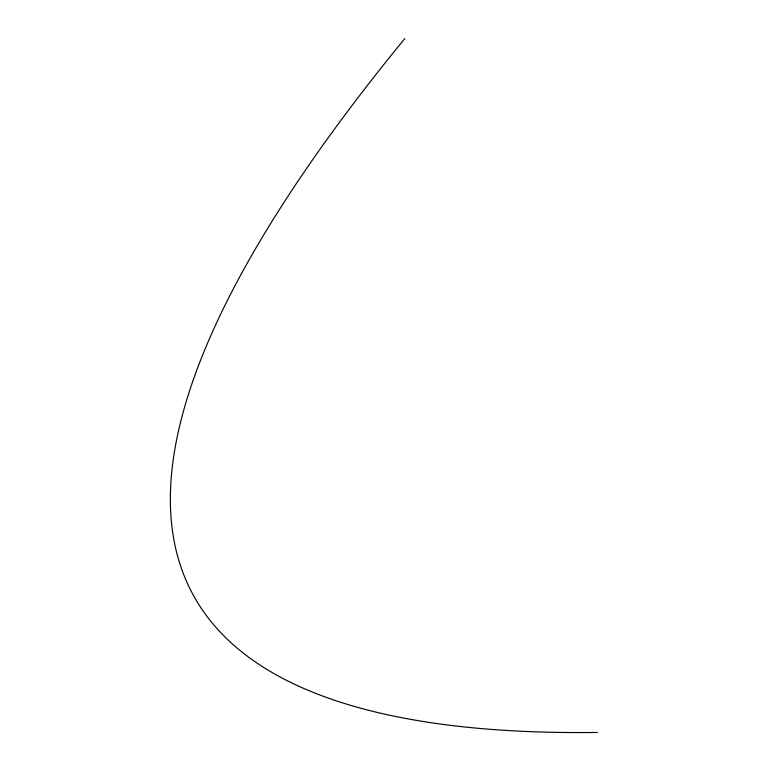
<?xml version="1.0" encoding="UTF-8"?>
<svg xmlns="http://www.w3.org/2000/svg" width="771" height="771" viewBox="0 0 771 771"><rect width="100%" height="100%" fill="white"/><g stroke="black" fill="none" stroke-linecap="round" stroke-linejoin="round"><path stroke-width="1.16" d="M597.409 732.45A4811.425 918.059 -28.4 0 1 404.823 38.55"/></g></svg>
